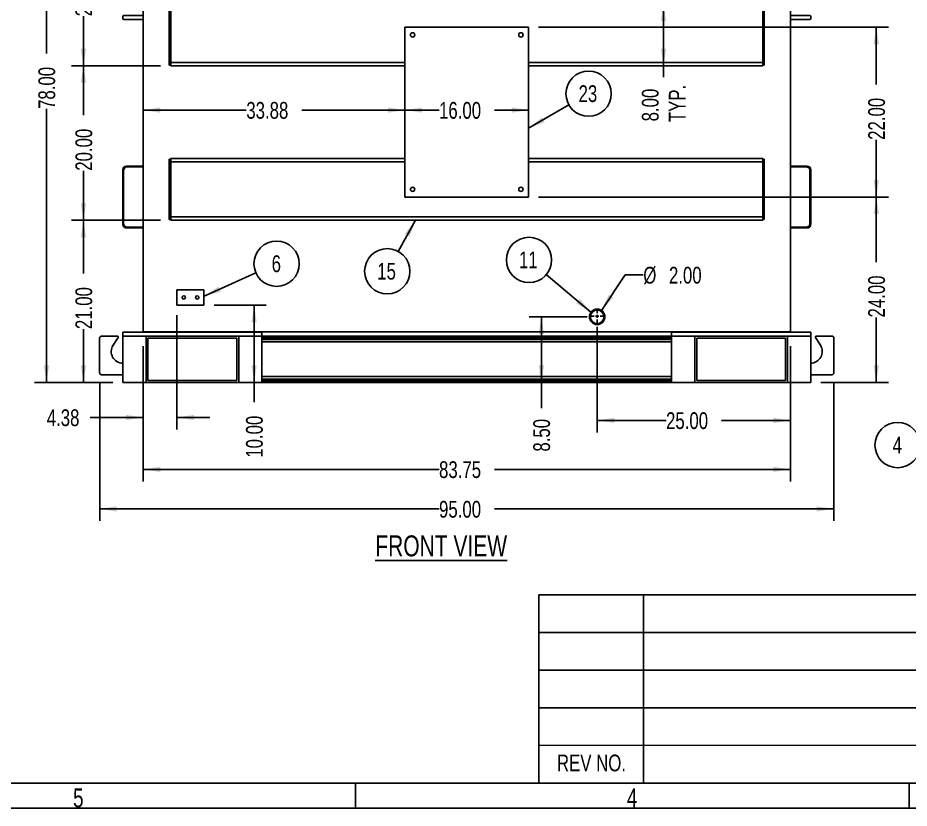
# Model space of a CAD drawing. Header units: inches. Extents: x 0 to 430, y 0 to 304.
# Drawn here: x 99.6 to 215, y 0 to 102.3 of the extents above; entities that cross this region are included whole.
import ezdxf

# ---------------------------------------------------------------- set-up
doc = ezdxf.new("R2010")
doc.units = ezdxf.units.IN
doc.header["$LTSCALE"] = 26
doc.header["$MEASUREMENT"] = 0
doc.linetypes.add('CENTERX2', pattern=[0.8, 0.5, -0.1, 0.1, -0.1])
doc.linetypes.add('HIDDEN', pattern=[0.075, 0.05, -0.025])
doc.layers.add('FORMAT', color=7, linetype='Continuous')
doc.styles.add('SLDTEXTSTYLE0', font='TXT', dxfattribs={"width": 0.75})
doc.dimstyles.new('SLDDIMSTYLE0', dxfattribs={"dimtxt": 2.208984, "dimasz": 2.208984, "dimexe": 0, "dimexo": 0.0625, "dimgap": 0.552246, "dimtad": 0, "dimrnd": 1e-09, "dimzin": 12, "dimdsep": 46, "dimtxsty": 'SLDTEXTSTYLE0', "dimsah": 1, "dimcen": 0.09, "dimadec": 0, "dimazin": 3, "dimtfac": 1, "dimtmove": 0, "dimatfit": 0, "dimfxl": 0, "dimfrac": 2, "dimtolj": 1, "dimtzin": 12, "dimarcsym": 0})
doc.dimstyles.new('SLDDIMSTYLE1', dxfattribs={"dimtxt": 2.208984, "dimasz": 2.208984, "dimexe": 0, "dimexo": 0.0625, "dimgap": 0.552246, "dimtad": 0, "dimrnd": 1e-09, "dimzin": 12, "dimdsep": 46, "dimtxsty": 'SLDTEXTSTYLE0', "dimsah": 1, "dimcen": 0.09, "dimadec": 0, "dimazin": 3, "dimtfac": 1, "dimtofl": 0, "dimtmove": 0, "dimatfit": 3, "dimfxl": 0, "dimfrac": 2, "dimtolj": 1, "dimtzin": 12, "dimarcsym": 0})
doc.dimstyles.new('SLDDIMSTYLE2', dxfattribs={"dimtxt": 2.208984, "dimasz": 2.208984, "dimexe": 0, "dimexo": 0.0625, "dimgap": 0.552246, "dimtad": 0, "dimtih": 1, "dimtoh": 1, "dimrnd": 1e-09, "dimzin": 4, "dimdsep": 46, "dimtxsty": 'SLDTEXTSTYLE0', "dimsah": 1, "dimcen": 0, "dimadec": 0, "dimazin": 1, "dimtfac": 1, "dimtofl": 0, "dimtmove": 0, "dimatfit": 3, "dimfxl": 0, "dimfrac": 2, "dimtolj": 1, "dimtzin": 12, "dimarcsym": 0})
doc.dimstyles.new('SLDDIMSTYLE3', dxfattribs={"dimtxt": 2.208984, "dimasz": 2.208984, "dimexe": 0, "dimexo": 0.0625, "dimgap": 0.552246, "dimtad": 0, "dimrnd": 1e-09, "dimzin": 4, "dimdsep": 46, "dimtxsty": 'SLDTEXTSTYLE0', "dimsah": 1, "dimcen": 0.09, "dimadec": 0, "dimazin": 1, "dimtfac": 1, "dimtofl": 0, "dimtmove": 0, "dimatfit": 3, "dimfxl": 0, "dimfrac": 2, "dimtolj": 1, "dimtzin": 12, "dimarcsym": 0})
doc.dimstyles.new('SLDDIMSTYLE5', dxfattribs={"dimtxt": 0.18, "dimasz": 2.208984, "dimexe": 0, "dimexo": 0.0625, "dimgap": 0, "dimtad": 0, "dimtih": 1, "dimtoh": 1, "dimdec": 0, "dimrnd": 1e-09, "dimzin": 0, "dimdsep": 46, "dimtxsty": 'Standard', "dimsah": 1, "dimcen": 0.09, "dimadec": 0, "dimazin": 0, "dimtfac": 2.208984, "dimtdec": 0, "dimtofl": 0, "dimtmove": 0, "dimatfit": 3, "dimfxl": 0, "dimfrac": 2, "dimtolj": 1, "dimtzin": 0, "dimarcsym": 0})

# ---------------------------------------------------------------- blocks, each defined once
blk = doc.blocks.new('Drawing View39')
at = {"color": 7, "linetype": 'Continuous', "lineweight": 25}
for p, q in [((0, 0), (0, -1.37)), ((0, 0), (0.62, 0)), ((0.62, -1.37), (0.62, 0)), ((6.69, 0.94), (0.94, 0.94)), ((0.94, 0.94), (0.94, 0.31)), ((0.94, 0.31), (6.69, 0.31)), ((6.69, 0.94), (6.69, 0.31)), ((7, 0), (7, -1.37)), ((7.62, 0), (7, 0)), ((7.62, -1.37), (7.62, 0)), ((-3.69, -2.19), (-7.69, -2.19)), ((-7.69, -2.19), (-7.69, -2.5)), ((-4.19, -1.37), (-4.19, -1.69)), ((11.81, -1.37), (-4.19, -1.37)), ((11.81, -1.69), (-4.19, -1.69)), ((-4.19, -1.69), (-4.19, -2.19)), ((11.81, -1.69), (-4.19, -1.69)), ((-2.69, -1.81), (-3.69, -1.81)), ((-3.69, -1.81), (-3.69, -2.19)), ((-2.69, -2.19), (-3.69, -2.19)), ((-3.69, -2.19), (-3.69, -8.44)), ((-2.69, -1.81), (-2.69, -2.19)), ((-2.69, -2.19), (-2.69, -8.44)), ((72.31, -2.19), (-2.69, -2.19)), ((11.81, -1.69), (11.81, -1.37)), ((11.81, -1.69), (11.81, -2.19)), ((57.81, -1.37), (73.81, -1.37)), ((57.81, -1.69), (57.81, -1.37)), ((57.81, -1.69), (73.81, -1.69)), ((57.81, -1.69), (57.81, -2.19)), ((73.81, -1.69), (57.81, -1.69)), ((73.31, -1.81), (72.31, -1.81)), ((72.31, -1.81), (72.31, -2.19)), ((73.31, -2.19), (72.31, -2.19)), ((72.31, -2.19), (72.31, -8.44)), ((73.31, -1.81), (73.31, -2.19)), ((73.31, -2.19), (73.31, -8.44)), ((77.31, -2.19), (73.31, -2.19)), ((73.81, -1.37), (73.81, -1.69)), ((73.81, -1.69), (73.81, -2.19)), ((77.31, -2.19), (77.31, -2.5)), ((-8.38, -2.81), (-8.38, -2.5)), ((-8.38, -2.5), (-7.06, -2.5)), ((-8.38, -2.81), (-7.06, -2.81)), ((-7.06, -2.81), (-7.06, -2.5)), ((-7.06, -2.5), (-3.69, -2.5)), ((-7.06, -2.5), (-7.06, -2.81)), ((-7.06, -2.81), (-3.69, -2.81)), ((-7.06, -2.81), (-7.06, -3.06)), ((-7.06, -3.06), (-7.06, -92.94)), ((-7.06, -3.06), (-3.69, -3.06)), ((-2.69, -2.5), (72.31, -2.5)), ((-2.69, -2.81), (72.31, -2.81)), ((-2.69, -3.06), (72.31, -3.06)), ((73.31, -2.5), (76.69, -2.5)), ((73.31, -2.81), (76.69, -2.81)), ((73.31, -3.06), (76.69, -3.06)), ((76.69, -2.81), (76.69, -2.5)), ((76.69, -2.5), (78, -2.5)), ((76.69, -2.5), (76.69, -2.81)), ((76.69, -2.81), (78, -2.81)), ((76.69, -3.06), (76.69, -2.81)), ((76.69, -92.94), (76.69, -3.06)), ((78, -2.81), (78, -2.5)), ((19.04, -5.5), (18.84, -5.5)), ((44.19, -5.5), (43.19, -5.5)), ((43.2, -5.38), (44.17, -5.38)), ((52.79, -5.5), (52.59, -5.5)), ((-3.69, -8.44), (-2.69, -8.44)), ((-3.69, -8.81), (-3.69, -8.44)), ((-2.69, -8.81), (-3.69, -8.81)), ((-3.69, -8.81), (-3.69, -10.57)), ((-2.69, -8.44), (-2.69, -8.81)), ((-2.69, -8.81), (-2.69, -10.57)), ((72.31, -8.44), (73.31, -8.44)), ((72.31, -8.81), (72.31, -8.44)), ((73.31, -8.81), (72.31, -8.81)), ((72.31, -8.81), (72.31, -10.57)), ((73.31, -8.44), (73.31, -8.81)), ((73.31, -8.81), (73.31, -10.57)), ((-9.69, -17.06), (-9.69, -9.94)), ((-9.57, -9.94), (-9.69, -9.94)), ((-9.59, -10.09), (-9.59, -16.91)), ((-9.25, -9.5), (-7.06, -9.5)), ((-9.25, -9.62), (-9.25, -9.5)), ((-7.06, -9.59), (-9.09, -9.59)), ((-2.69, -10.57), (-3.69, -10.57)), ((-3.69, -10.57), (-3.69, -10.81)), ((-2.69, -10.81), (-3.69, -10.81)), ((-2.69, -10.57), (-2.69, -10.81)), ((73.31, -10.57), (72.31, -10.57)), ((72.31, -10.57), (72.31, -10.81)), ((73.31, -10.81), (72.31, -10.81)), ((73.31, -10.57), (73.31, -10.81)), ((76.69, -12.5), (78.87, -12.5)), ((76.69, -12.59), (78.72, -12.59)), ((78.87, -12.62), (78.87, -12.5)), ((79.19, -12.94), (79.31, -12.94)), ((79.22, -13.09), (79.22, -19.91)), ((79.31, -12.94), (79.31, -20.06)), ((-9.57, -17.06), (-9.69, -17.06)), ((-9.25, -17.38), (-9.25, -17.5)), ((-7.06, -17.5), (-9.25, -17.5)), ((-9.09, -17.41), (-7.06, -17.41)), ((78.72, -20.41), (76.69, -20.41)), ((78.87, -20.5), (76.69, -20.5)), ((78.87, -20.38), (78.87, -20.5)), ((79.19, -20.06), (79.31, -20.06)), ((34.62, -22.25), (34.62, -22.5)), ((34.81, -22.25), (34.62, -22.25)), ((34.81, -22.5), (34.62, -22.5)), ((35, -22.25), (34.81, -22.25)), ((35, -22.5), (34.81, -22.5)), ((35, -22.5), (35, -22.25)), ((-3.5, -30.59), (-3.69, -30.59)), ((-3.69, -30.59), (-3.69, -31.09)), ((-3.5, -31.09), (-3.69, -31.09)), ((-3.69, -31.09), (-3.69, -37.91)), ((-3.5, -30.94), (-3.5, -30.5)), ((73.12, -30.5), (-3.5, -30.5)), ((73.12, -30.94), (-3.5, -30.94)), ((-3.5, -30.94), (-3.5, -38.06)), ((73.12, -30.5), (73.12, -30.94)), ((73.31, -30.59), (73.12, -30.59)), ((73.12, -38.06), (73.12, -30.94)), ((73.31, -31.09), (73.12, -31.09)), ((73.31, -30.59), (73.31, -31.09)), ((73.31, -31.09), (73.31, -37.91)), ((76.81, -34.5), (76.69, -34.5)), ((76.81, -34.5), (76.81, -36.5)), ((76.81, -36.5), (76.69, -36.5)), ((-3.5, -37.91), (-3.69, -37.91)), ((-3.69, -37.91), (-3.69, -38.41)), ((73.31, -37.91), (73.12, -37.91)), ((73.31, -37.91), (73.31, -38.41)), ((-3.5, -38.41), (-3.69, -38.41)), ((-3.5, -38.5), (-3.5, -38.06)), ((-3.5, -38.06), (73.12, -38.06)), ((-3.5, -38.5), (73.12, -38.5)), ((73.12, -38.06), (73.12, -38.5)), ((73.31, -38.41), (73.12, -38.41)), ((-3.5, -50.59), (-3.69, -50.59)), ((-3.69, -50.59), (-3.69, -51.09)), ((-3.5, -50.94), (-3.5, -50.5)), ((73.12, -50.5), (-3.5, -50.5)), ((73.12, -50.5), (73.12, -50.94)), ((73.31, -50.59), (73.12, -50.59)), ((73.31, -50.59), (73.31, -51.09)), ((-3.5, -51.09), (-3.69, -51.09)), ((-3.69, -51.09), (-3.69, -57.91)), ((73.12, -50.94), (-3.5, -50.94)), ((-3.5, -50.94), (-3.5, -58.06)), ((73.12, -58.06), (73.12, -50.94)), ((73.31, -51.09), (73.12, -51.09)), ((73.31, -51.09), (73.31, -57.91)), ((-9.69, -52.13), (-9.69, -52.38)), ((-7.06, -52), (-9.56, -52)), ((-9.56, -52.5), (-7.06, -52.5)), ((79.19, -52), (76.69, -52)), ((76.69, -52.5), (79.19, -52.5)), ((79.31, -52.38), (79.31, -52.13)), ((26.81, -53.5), (42.81, -53.5)), ((26.81, -53.5), (26.81, -75.5)), ((42.81, -53.5), (42.81, -75.5)), ((-3.69, -57.91), (-3.69, -58.41)), ((-3.5, -57.91), (-3.69, -57.91)), ((-3.5, -58.41), (-3.69, -58.41)), ((-3.5, -58.5), (-3.5, -58.06)), ((-3.5, -58.06), (26.81, -58.06)), ((-3.5, -58.5), (26.81, -58.5)), ((42.81, -58.06), (73.12, -58.06)), ((42.81, -58.5), (73.12, -58.5)), ((73.31, -57.91), (73.12, -57.91)), ((73.12, -58.06), (73.12, -58.5)), ((73.31, -58.41), (73.12, -58.41)), ((73.31, -57.91), (73.31, -58.41)), ((-9.25, -71.5), (-7.06, -71.5)), ((-9.25, -71.62), (-9.25, -71.5)), ((-3.5, -70.59), (-3.69, -70.59)), ((-3.69, -70.59), (-3.69, -71.09)), ((-3.5, -71.09), (-3.69, -71.09)), ((-3.69, -71.09), (-3.69, -77.91)), ((-3.5, -70.94), (-3.5, -70.5)), ((26.81, -70.5), (-3.5, -70.5)), ((-3.5, -70.94), (-3.5, -78.06)), ((26.81, -70.94), (-3.5, -70.94)), ((73.12, -70.5), (42.81, -70.5)), ((73.12, -70.94), (42.81, -70.94)), ((73.31, -70.59), (73.12, -70.59)), ((73.31, -71.09), (73.12, -71.09)), ((73.12, -70.5), (73.12, -70.94)), ((73.12, -78.06), (73.12, -70.94)), ((73.31, -70.59), (73.31, -71.09)), ((73.31, -71.09), (73.31, -77.91)), ((76.69, -71.5), (78.87, -71.5)), ((78.87, -71.62), (78.87, -71.5)), ((-9.69, -79.06), (-9.69, -71.94)), ((-9.57, -71.94), (-9.69, -71.94)), ((-9.59, -72.09), (-9.59, -78.91)), ((-7.06, -71.59), (-9.09, -71.59)), ((76.69, -71.59), (78.72, -71.59)), ((79.19, -71.94), (79.31, -71.94)), ((79.22, -72.09), (79.22, -78.91)), ((79.31, -71.94), (79.31, -79.06)), ((26.81, -75.5), (42.81, -75.5)), ((-3.69, -77.91), (-3.69, -78.41)), ((-3.5, -77.91), (-3.69, -77.91)), ((-3.5, -78.41), (-3.69, -78.41)), ((-3.5, -78.5), (-3.5, -78.06)), ((-3.5, -78.06), (73.12, -78.06)), ((73.31, -77.91), (73.12, -77.91)), ((73.31, -78.41), (73.12, -78.41)), ((73.12, -78.06), (73.12, -78.5)), ((73.31, -77.91), (73.31, -78.41)), ((-9.57, -79.06), (-9.69, -79.06)), ((-9.25, -79.38), (-9.25, -79.5)), ((-7.06, -79.5), (-9.25, -79.5)), ((-9.09, -79.41), (-7.06, -79.41)), ((-3.5, -78.5), (73.12, -78.5)), ((78.72, -79.41), (76.69, -79.41)), ((78.87, -79.5), (76.69, -79.5)), ((78.87, -79.38), (78.87, -79.5)), ((79.19, -79.06), (79.31, -79.06)), ((-2.69, -87.5), (0.81, -87.5)), ((-2.69, -89.5), (-2.69, -87.5)), ((0.81, -87.5), (0.81, -89.5)), ((0.81, -89.5), (-2.69, -89.5)), ((-9.69, -93), (8.31, -93)), ((-9.69, -93.5), (-9.69, -93)), ((76.69, -92.94), (-7.06, -92.94)), ((-7.06, -93), (-7.06, -92.94)), ((8.31, -93.5), (8.31, -93)), ((61.31, -93), (61.31, -93.5)), ((79.31, -93), (61.31, -93)), ((76.69, -92.94), (76.69, -93)), ((79.31, -93), (79.31, -93.5)), ((-12.69, -93.75), (-12.69, -98.25)), ((-12.44, -93.5), (-10.42, -93.5)), ((-10.95, -94.69), (-10.31, -93.69)), ((-9.69, -93.5), (8.31, -93.5)), ((-9.69, -99.5), (-9.69, -93.5)), ((-9.69, -93.5), (-6.69, -93.5)), ((-6.69, -93.5), (5.31, -93.5)), ((-6.69, -99.5), (-6.69, -93.5)), ((-6.69, -99.5), (-6.69, -93.5)), ((-6.44, -99.25), (-6.44, -93.75)), ((-6.44, -93.75), (5.06, -93.75)), ((5.06, -93.75), (5.06, -99.25)), ((5.31, -93.5), (5.31, -99.5)), ((5.31, -99.5), (5.31, -93.5)), ((5.31, -93.5), (8.31, -93.5)), ((61.31, -93.5), (8.31, -93.5)), ((8.31, -99.5), (8.31, -93.5)), ((61.31, -93.59), (8.31, -93.59)), ((61.31, -93.73), (8.31, -93.73)), ((61.31, -93.92), (8.31, -93.92)), ((61.31, -94.25), (8.31, -94.25)), ((79.31, -93.5), (61.31, -93.5)), ((61.31, -99.5), (61.31, -93.5)), ((61.31, -93.5), (64.31, -93.5)), ((64.31, -93.5), (76.31, -93.5)), ((64.31, -99.5), (64.31, -93.5)), ((64.31, -99.5), (64.31, -93.5)), ((64.56, -99.25), (64.56, -93.75)), ((64.56, -93.75), (76.06, -93.75)), ((76.06, -93.75), (76.06, -99.25)), ((76.31, -93.5), (76.31, -99.5)), ((76.31, -93.5), (79.31, -93.5)), ((76.31, -99.5), (76.31, -93.5)), ((79.31, -99.5), (79.31, -93.5)), ((80.58, -94.69), (79.94, -93.69)), ((82.06, -93.5), (80.04, -93.5)), ((82.31, -93.75), (82.31, -98.25)), ((-12.44, -98.5), (-9.69, -98.5)), ((61.31, -98.75), (8.31, -98.75)), ((61.31, -99.08), (8.31, -99.08)), ((82.06, -98.5), (79.31, -98.5)), ((-9.69, -99.5), (-6.69, -99.5)), ((5.31, -99.5), (-6.69, -99.5)), ((5.06, -99.25), (-6.44, -99.25)), ((5.31, -99.5), (8.31, -99.5)), ((61.31, -99.27), (8.31, -99.27)), ((61.31, -99.41), (8.31, -99.41)), ((61.31, -99.5), (8.31, -99.5)), ((61.31, -99.5), (64.31, -99.5)), ((76.31, -99.5), (64.31, -99.5)), ((76.06, -99.25), (64.56, -99.25)), ((76.31, -99.5), (79.31, -99.5))]:
    blk.add_line(p, q, dxfattribs=at)
at = {"color": 7, "linetype": 'HIDDEN', "lineweight": 18}
for p, q in [((57.81, -1.69), (73.81, -1.69)), ((57.81, -1.69), (57.81, -2.19)), ((73.81, -2.19), (57.81, -2.19)), ((57.81, -2.19), (73.81, -2.19)), ((72.31, -1.69), (59.31, -1.69)), ((59.31, -1.69), (59.31, -2.19)), ((59.31, -1.69), (59.31, -2.19)), ((59.31, -1.69), (72.31, -1.69)), ((72.31, -2.19), (59.31, -2.19)), ((59.31, -2.19), (72.31, -2.19)), ((72.31, -1.69), (72.31, -2.19)), ((72.31, -1.69), (72.31, -2.19)), ((73.81, -1.69), (73.81, -2.19)), ((33.06, -23.38), (36.56, -23.38)), ((33.06, -25.38), (33.06, -23.38)), ((33.06, -23.38), (36.56, -23.38)), ((33.06, -25.38), (33.06, -23.38)), ((36.56, -23.38), (36.56, -25.38)), ((36.56, -23.38), (36.56, -25.38)), ((36.56, -25.38), (33.06, -25.38)), ((36.56, -25.38), (33.06, -25.38))]:
    blk.add_line(p, q, dxfattribs=at)
at = {"color": 7, "linetype": 'Continuous', "lineweight": 25}
for centre, radius in [((43.69, -5.5), 1.19), ((43.69, -5.5), 1), ((18.94, -5.5), 0.75), ((18.94, -5.5), 0.5), ((18.94, -5.5), 0.101), ((43.69, -5.5), 0.875), ((43.69, -5.5), 0.625), ((43.69, -5.5), 0.5), ((52.69, -5.5), 0.75), ((52.69, -5.5), 0.5), ((52.69, -5.5), 0.101), ((61.69, -9.5), 2), ((61.69, -7.94), 0.1), ((60.58, -8.4), 0.1), ((61.69, -9.5), 1), ((62.79, -8.4), 0.1), ((60.13, -9.5), 0.101), ((63.25, -9.5), 0.101), ((8.94, -11.5), 0.91), ((8.94, -11.5), 0.901), ((8.94, -11.5), 0.605), ((8.94, -11.5), 0.587), ((8.94, -11.5), 0.35), ((60.58, -10.6), 0.1), ((61.69, -11.06), 0.1), ((62.79, -10.6), 0.101), ((54.06, -18.75), 0.156), ((54.06, -18.75), 0.0938), ((58.56, -18.75), 0.156), ((58.56, -18.75), 0.0938), ((34.81, -21.5), 0.75), ((34.81, -21.5), 0.5), ((34.81, -21.5), 0.375), ((54.06, -27.25), 0.156), ((54.06, -27.25), 0.0938), ((58.56, -27.25), 0.156), ((58.56, -27.25), 0.0938), ((27.81, -54.5), 0.28), ((41.81, -54.5), 0.28), ((27.81, -74.5), 0.28), ((41.81, -74.5), 0.28), ((-1.81, -88.5), 0.211), ((-0.06, -88.5), 0.211), ((51.69, -91), 1), ((51.69, -91), 0.875)]:
    blk.add_circle(centre, radius, dxfattribs=at)
at = {"color": 7, "linetype": 'HIDDEN', "lineweight": 18}
for centre in [(33.94, -24.38), (33.94, -24.38), (35.69, -24.38), (35.69, -24.38)]:
    blk.add_circle(centre, 0.211, dxfattribs=at)
at = {"color": 7, "linetype": 'Continuous', "lineweight": 25}
for centre, radius, start, end in [((0.94, 0), 0.937, 90, 180), ((0.94, 0), 0.313, 90, 180), ((6.69, 0), 0.938, 0, 90), ((6.69, 0), 0.313, 0, 90), ((-9.25, -9.94), 0.438, 90, 180), ((-9.09, -10.09), 0.5, 90, 180), ((78.72, -13.09), 0.5, 0, 90), ((78.87, -12.94), 0.438, 0, 90), ((-9.25, -17.06), 0.438, 180, 270), ((-9.09, -16.91), 0.5, 180, 270), ((34.81, -21.5), 0.812, 0, 256.6576), ((78.72, -19.91), 0.5, 270, 0), ((78.87, -20.06), 0.437, 270, 0), ((34.81, -21.5), 0.812, 283.3424, 0), ((-9.56, -52.13), 0.125, 90, 180), ((-9.56, -52.38), 0.125, 180, 270), ((79.19, -52.13), 0.125, 0, 90), ((79.19, -52.38), 0.125, 270, 0), ((-9.25, -71.94), 0.437, 90, 180), ((78.87, -71.94), 0.438, 0, 90), ((-9.09, -72.09), 0.5, 90, 180), ((78.72, -72.09), 0.5, 0, 90), ((-9.25, -79.06), 0.438, 180, 270), ((-9.09, -78.91), 0.5, 180, 270), ((78.72, -78.91), 0.5, 270, 0), ((78.87, -79.06), 0.438, 270, 0), ((-12.44, -93.75), 0.25, 90, 180), ((-10.42, -93.63), 0.125, 327.3501, 90), ((80.04, -93.63), 0.125, 90, 212.6499), ((82.06, -93.75), 0.25, 0, 90), ((-9.69, -95.5), 1.5, 147.3501, 270), ((79.31, -95.5), 1.5, 270, 32.6499), ((-12.44, -98.25), 0.25, 180, 270), ((82.06, -98.25), 0.25, 270, 0)]:
    blk.add_arc(centre, radius, start, end, dxfattribs=at)
blk = doc.blocks.new('_D')
at = {"layer": 'FORMAT'}
for p, q in [((120.22, 63.81), (120.22, 49.02)), ((115.84, 59.81), (115.84, 49.02)), ((115.84, 50.58), (108.98, 50.58)), ((120.22, 50.58), (124.47, 50.58))]:
    blk.add_line(p, q, dxfattribs=at)
for points in [[(115.84, 50.58), (113.63, 50.92), (113.63, 50.24)], [(120.22, 50.58), (122.43, 50.24), (122.43, 50.92)]]:
    blk.add_solid(points, dxfattribs=at)
at = {"layer": 'FORMAT', "insert": (103.37, 51.63), "char_height": 2.167, "attachment_point": 1, "style": 'SLDTEXTSTYLE0'}
blk.add_mtext('4.38', dxfattribs=at)
blk = doc.blocks.new('_D_1')
at = {"layer": 'FORMAT'}
for p, q in [((115.84, 59.81), (115.84, 42.3)), ((199.59, 59.81), (199.59, 42.3)), ((115.84, 43.86), (154.13, 43.86)), ((199.59, 43.86), (161.31, 43.86))]:
    blk.add_line(p, q, dxfattribs=at)
for points in [[(115.84, 43.86), (118.05, 43.52), (118.05, 44.2)], [(199.59, 43.86), (197.38, 44.2), (197.38, 43.52)]]:
    blk.add_solid(points, dxfattribs=at)
at = {"layer": 'FORMAT', "insert": (154.13, 44.91), "char_height": 2.167, "attachment_point": 1, "style": 'SLDTEXTSTYLE0'}
blk.add_mtext('83.75', dxfattribs=at)
blk = doc.blocks.new('_D_5')
at = {"layer": 'FORMAT'}
for p, q in [((175.15, 64.44), (178.22, 69.03)), ((178.22, 69.03), (180.56, 69.03))]:
    blk.add_line(p, q, dxfattribs=at)
blk.add_solid([(175.15, 64.44), (176.66, 66.09), (176.1, 66.47)], dxfattribs=at)
at = {"layer": 'FORMAT', "char_height": 2.167, "attachment_point": 1, "style": 'SLDTEXTSTYLE0'}
for s, insert in [('%%c', (180.56, 70.08)), ('2.00', (183.88, 70.08))]:
    blk.add_mtext(s, dxfattribs=dict(at, insert=insert))
blk = doc.blocks.new('_D_6')
at = {"layer": 'FORMAT'}
for p, q in [((125.02, 65.11), (131.76, 65.11)), ((130.2, 65.11), (130.2, 55.11)), ((130.2, 55.11), (130.2, 52.55))]:
    blk.add_line(p, q, dxfattribs=at)
for points in [[(130.2, 65.11), (129.86, 62.9), (130.54, 62.9)], [(130.2, 55.11), (130.54, 57.32), (129.86, 57.32)]]:
    blk.add_solid(points, dxfattribs=at)
at = {"layer": 'FORMAT', "insert": (129.15, 45.37), "char_height": 2.167, "attachment_point": 1, "rotation": 90, "style": 'SLDTEXTSTYLE0'}
blk.add_mtext('10.00', dxfattribs=at)
blk = doc.blocks.new('_D_7')
at = {"layer": 'FORMAT'}
for p, q in [((167.02, 79.11), (212.27, 79.11)), ((210.71, 79.11), (210.71, 70.7)), ((210.71, 55.11), (210.71, 63.52)), ((203.52, 55.11), (212.27, 55.11))]:
    blk.add_line(p, q, dxfattribs=at)
for points in [[(210.71, 79.11), (210.37, 76.9), (211.05, 76.9)], [(210.71, 55.11), (211.05, 57.32), (210.37, 57.32)]]:
    blk.add_solid(points, dxfattribs=at)
at = {"layer": 'FORMAT', "insert": (209.66, 63.52), "char_height": 2.167, "attachment_point": 1, "rotation": 90, "style": 'SLDTEXTSTYLE0'}
blk.add_mtext('24.00', dxfattribs=at)
blk = doc.blocks.new('_D_8')
at = {"layer": 'FORMAT'}
for p, q in [((118.11, 76.11), (106.56, 76.11)), ((108.12, 76.11), (108.12, 69.2)), ((108.12, 55.11), (108.12, 62.02)), ((111.92, 55.11), (106.56, 55.11))]:
    blk.add_line(p, q, dxfattribs=at)
for points in [[(108.12, 76.11), (107.78, 73.9), (108.46, 73.9)], [(108.12, 55.11), (108.46, 57.32), (107.78, 57.32)]]:
    blk.add_solid(points, dxfattribs=at)
at = {"layer": 'FORMAT', "insert": (107.08, 62.02), "char_height": 2.167, "attachment_point": 1, "rotation": 90, "style": 'SLDTEXTSTYLE0'}
blk.add_mtext('21.00', dxfattribs=at)
blk = doc.blocks.new('_D_9')
at = {"layer": 'FORMAT'}
for p, q in [((118.11, 96.11), (106.56, 96.11)), ((108.12, 96.11), (108.12, 89.7)), ((108.12, 76.11), (108.12, 82.52)), ((118.11, 76.11), (106.56, 76.11))]:
    blk.add_line(p, q, dxfattribs=at)
for points in [[(108.12, 96.11), (107.78, 93.9), (108.46, 93.9)], [(108.12, 76.11), (108.46, 78.32), (107.78, 78.32)]]:
    blk.add_solid(points, dxfattribs=at)
at = {"layer": 'FORMAT', "insert": (107.08, 82.52), "char_height": 2.167, "attachment_point": 1, "rotation": 90, "style": 'SLDTEXTSTYLE0'}
blk.add_mtext('20.00', dxfattribs=at)
blk = doc.blocks.new('_D_10')
at = {"layer": 'FORMAT'}
for p, q in [((118.11, 116.11), (106.56, 116.11)), ((108.12, 116.11), (108.12, 109.7)), ((108.12, 96.11), (108.12, 102.52)), ((118.11, 96.11), (106.56, 96.11))]:
    blk.add_line(p, q, dxfattribs=at)
for points in [[(108.12, 116.11), (107.78, 113.9), (108.46, 113.9)], [(108.12, 96.11), (108.46, 98.32), (107.78, 98.32)]]:
    blk.add_solid(points, dxfattribs=at)
at = {"layer": 'FORMAT', "insert": (107.08, 102.52), "char_height": 2.167, "attachment_point": 1, "rotation": 90, "style": 'SLDTEXTSTYLE0'}
blk.add_mtext('20.00', dxfattribs=at)
blk = doc.blocks.new('_D_11')
at = {"layer": 'FORMAT'}
for p, q in [((110.22, 55.06), (110.22, 37.18)), ((205.22, 55.06), (205.22, 37.18)), ((110.22, 38.74), (154.13, 38.74)), ((205.22, 38.74), (161.31, 38.74))]:
    blk.add_line(p, q, dxfattribs=at)
for points in [[(110.22, 38.74), (112.43, 38.4), (112.43, 39.08)], [(205.22, 38.74), (203.01, 39.08), (203.01, 38.4)]]:
    blk.add_solid(points, dxfattribs=at)
at = {"layer": 'FORMAT', "insert": (154.13, 39.78), "char_height": 2.167, "attachment_point": 1, "style": 'SLDTEXTSTYLE0'}
blk.add_mtext('95.00', dxfattribs=at)
blk = doc.blocks.new('_D_12')
at = {"layer": 'FORMAT'}
for p, q in [((174.59, 62.31), (174.59, 48.64)), ((199.59, 59.81), (199.59, 48.64)), ((174.59, 50.2), (183.5, 50.2)), ((199.59, 50.2), (190.68, 50.2))]:
    blk.add_line(p, q, dxfattribs=at)
for points in [[(174.59, 50.2), (176.8, 49.86), (176.8, 50.54)], [(199.59, 50.2), (197.38, 50.54), (197.38, 49.86)]]:
    blk.add_solid(points, dxfattribs=at)
at = {"layer": 'FORMAT', "insert": (183.5, 51.25), "char_height": 2.167, "attachment_point": 1, "style": 'SLDTEXTSTYLE0'}
blk.add_mtext('25.00', dxfattribs=at)
blk = doc.blocks.new('_D_13')
at = {"layer": 'FORMAT'}
for p, q in [((173.29, 63.61), (165.81, 63.61)), ((167.37, 63.61), (167.37, 55.11)), ((167.37, 55.11), (167.37, 51.77))]:
    blk.add_line(p, q, dxfattribs=at)
for points in [[(167.37, 63.61), (167.03, 61.4), (167.71, 61.4)], [(167.37, 55.11), (167.71, 57.32), (167.03, 57.32)]]:
    blk.add_solid(points, dxfattribs=at)
at = {"layer": 'FORMAT', "insert": (166.32, 46.16), "char_height": 2.167, "attachment_point": 1, "rotation": 90, "style": 'SLDTEXTSTYLE0'}
blk.add_mtext('8.50', dxfattribs=at)
blk = doc.blocks.new('_D_14')
at = {"layer": 'FORMAT'}
for p, q in [((115.84, 90.37), (129.19, 90.37)), ((149.72, 90.37), (136.37, 90.37))]:
    blk.add_line(p, q, dxfattribs=at)
for points in [[(115.84, 90.37), (118.05, 90.03), (118.05, 90.71)], [(149.72, 90.37), (147.51, 90.71), (147.51, 90.03)]]:
    blk.add_solid(points, dxfattribs=at)
at = {"layer": 'FORMAT', "insert": (129.19, 91.42), "char_height": 2.167, "attachment_point": 1, "style": 'SLDTEXTSTYLE0'}
blk.add_mtext('33.88', dxfattribs=at)
blk = doc.blocks.new('_D_23')
at = {"layer": 'FORMAT'}
for p, q in [((155.41, 133.11), (101.78, 133.11)), ((103.34, 133.11), (103.34, 97.7)), ((103.34, 55.11), (103.34, 90.52)), ((111.92, 55.11), (101.78, 55.11))]:
    blk.add_line(p, q, dxfattribs=at)
for points in [[(103.34, 133.11), (103, 130.9), (103.68, 130.9)], [(103.34, 55.11), (103.68, 57.32), (103, 57.32)]]:
    blk.add_solid(points, dxfattribs=at)
at = {"layer": 'FORMAT', "insert": (102.29, 90.52), "char_height": 2.167, "attachment_point": 1, "rotation": 90, "style": 'SLDTEXTSTYLE0'}
blk.add_mtext('78.00', dxfattribs=at)
blk = doc.blocks.new('_D_31')
at = {"layer": 'FORMAT'}
for p, q in [((183.17, 104.11), (183.17, 96.11)), ((183.17, 96.11), (183.17, 94.62))]:
    blk.add_line(p, q, dxfattribs=at)
for points in [[(183.17, 104.11), (182.83, 101.9), (183.51, 101.9)], [(183.17, 96.11), (183.51, 98.32), (182.83, 98.32)]]:
    blk.add_solid(points, dxfattribs=at)
at = {"layer": 'FORMAT', "char_height": 2.167, "attachment_point": 1, "rotation": 90, "style": 'SLDTEXTSTYLE0'}
for s, insert in [('TYP.', (183.86, 88.81)), ('8.00', (180.37, 88.91))]:
    blk.add_mtext(s, dxfattribs=dict(at, insert=insert))
blk = doc.blocks.new('_D_32')
at = {"layer": 'FORMAT'}
for p, q in [((149.72, 90.37), (154.13, 90.37)), ((165.72, 90.37), (161.31, 90.37))]:
    blk.add_line(p, q, dxfattribs=at)
for points in [[(149.72, 90.37), (151.93, 90.03), (151.93, 90.71)], [(165.72, 90.37), (163.51, 90.71), (163.51, 90.03)]]:
    blk.add_solid(points, dxfattribs=at)
at = {"layer": 'FORMAT', "insert": (154.13, 91.42), "char_height": 2.167, "attachment_point": 1, "style": 'SLDTEXTSTYLE0'}
blk.add_mtext('16.00', dxfattribs=at)
blk = doc.blocks.new('_D_33')
at = {"layer": 'FORMAT'}
for p, q in [((167.02, 101.11), (212.27, 101.11)), ((210.71, 101.11), (210.71, 93.7)), ((210.71, 79.11), (210.71, 86.52)), ((167.02, 79.11), (212.27, 79.11))]:
    blk.add_line(p, q, dxfattribs=at)
for points in [[(210.71, 101.11), (210.37, 98.9), (211.05, 98.9)], [(210.71, 79.11), (211.05, 81.32), (210.37, 81.32)]]:
    blk.add_solid(points, dxfattribs=at)
at = {"layer": 'FORMAT', "insert": (209.66, 86.52), "char_height": 2.167, "attachment_point": 1, "rotation": 90, "style": 'SLDTEXTSTYLE0'}
blk.add_mtext('22.00', dxfattribs=at)
blk = doc.blocks.new('SW_NOTE_0_4')
at = {"layer": 'FORMAT', "color": 0}
blk.add_circle((2.67, 1.19), 2.93, dxfattribs=at)
at = {"layer": 'FORMAT', "color": 0, "insert": (2.63, 2.28), "char_height": 2.17, "attachment_point": 2, "style": 'SLDTEXTSTYLE0'}
blk.add_mtext('6', dxfattribs=at)
blk = doc.blocks.new('SW_NOTE_0_13')
at = {"layer": 'FORMAT', "color": 0}
blk.add_circle((-2.24, 1.89), 2.93, dxfattribs=at)
at = {"layer": 'FORMAT', "color": 0, "insert": (-2.33, 2.97), "char_height": 2.167, "attachment_point": 2, "style": 'SLDTEXTSTYLE0'}
blk.add_mtext('11', dxfattribs=at)
blk = doc.blocks.new('SW_NOTE_0_14')
at = {"layer": 'FORMAT', "color": 0}
blk.add_circle((-1.42, -2.56), 2.93, dxfattribs=at)
at = {"layer": 'FORMAT', "color": 0, "insert": (-1.51, -1.47), "char_height": 2.167, "attachment_point": 2, "style": 'SLDTEXTSTYLE0'}
blk.add_mtext('15', dxfattribs=at)
blk = doc.blocks.new('SW_NOTE_0_15')
at = {"layer": 'FORMAT', "color": 0}
blk.add_circle((2.54, 1.46), 2.93, dxfattribs=at)
at = {"layer": 'FORMAT', "color": 0, "insert": (2.45, 2.55), "char_height": 2.167, "attachment_point": 2, "style": 'SLDTEXTSTYLE0'}
blk.add_mtext('23', dxfattribs=at)
blk = doc.blocks.new('SW_CENTERMARKSYMBOL_0')
at = {"layer": 'FORMAT', "color": 0, "linetype": 'CENTERX2'}
for p, q in [((-0.4, 0), (-0.825, 0)), ((0, 0), (-0.2, 0)), ((0, 0.4), (0, 0.825)), ((0, 0), (0, 0.2)), ((0, 0), (0, -0.2)), ((0, 0), (0.2, 0)), ((0.4, 0), (0.825, 0)), ((0, -0.4), (0, -0.825))]:
    blk.add_line(p, q, dxfattribs=at)
blk = doc.blocks.new('SW_NOTE_0_24')
at = {"layer": 'FORMAT', "color": 0}
blk.add_circle((-1.94, -2.19), 2.93, dxfattribs=at)
at = {"layer": 'FORMAT', "color": 0, "insert": (-1.98, -1.11), "char_height": 2.17, "attachment_point": 2, "style": 'SLDTEXTSTYLE0'}
blk.add_mtext('4', dxfattribs=at)

msp = doc.modelspace()

# ---------------------------------------------------------------- linework, layer by layer
at = {"color": 7, "linetype": 'Continuous', "lineweight": 18}
msp.add_line((426.671, 8.125), (167.059, 8.125), dxfattribs=at)
at = {"layer": 'FORMAT'}
for p, q in [((167.059, 27.625), (412.312, 27.625)), ((167.059, 27.625), (167.059, 3.25)), ((180.569, 27.625), (180.569, 3.25)), ((167.059, 22.75), (345.476, 22.75)), ((167.059, 17.875), (412.312, 17.875)), ((167.059, 13), (345.476, 13))]:
    msp.add_line(p, q, dxfattribs=at)
at = {"layer": 'FORMAT', "linetype": 'Continuous', "lineweight": 25}
for p, q in [((426.671, 3.25), (3.25, 3.25)), ((143.307, 3.25), (143.307, 0)), ((214.961, 3.25), (214.961, 0)), ((429.921, 0), (0, 0))]:
    msp.add_line(p, q, dxfattribs=at)

# ---------------------------------------------------------------- block references
at = {"color": 7, "linetype": 'Continuous', "lineweight": 25}
msp.add_blockref('Drawing View39', (122.906, 154.613), dxfattribs=at)
at = {"layer": 'FORMAT'}
for name, p in [('SW_NOTE_0_15', (170.941, 91.034)), ('SW_NOTE_0_13', (168.011, 69.085)), ('SW_NOTE_0_4', (130.446, 69.289)), ('SW_NOTE_0_14', (148.85, 72.065)), ('SW_NOTE_0_24', (215.407, 49.197))]:
    msp.add_blockref(name, p, dxfattribs=at)
at = {"layer": 'FORMAT', "linetype": 'CENTERX2'}
msp.add_blockref('SW_CENTERMARKSYMBOL_0', (174.594, 63.676), dxfattribs=at)

# ---------------------------------------------------------------- texts
at = {"layer": 'FORMAT', "style": 'SLDTEXTSTYLE0'}
for s, insert, char_height, attachment_point in [('\\LFRONT VIEW', (145.885, 35.311), 2.70833, 1), ('5', (107.455, 2.552), 2.438, 2), ('4', (179.108, 2.552), 2.438, 2)]:
    msp.add_mtext(s, dxfattribs=dict(at, insert=insert, char_height=char_height, attachment_point=attachment_point))
at = {"layer": 'FORMAT', "color": 7, "insert": (173.854, 6.94), "char_height": 2.1667, "attachment_point": 2, "style": 'SLDTEXTSTYLE0'}
msp.add_mtext('REV NO.', dxfattribs=at)

# ---------------------------------------------------------------- dimensions: what is measured, and where the dimension line sits
at = {"layer": 'FORMAT'}
for base, p1, p2, angle, picture, middle in [((103.339, 55.113), (156.706, 133.113), (113.219, 55.113), 90, '_D_23', (103.339, 94.113)), ((108.125, 116.113), (119.406, 96.113), (119.406, 116.113), 90, '_D_10', (108.125, 106.113)), ((210.71, 79.113), (165.719, 101.113), (165.719, 79.113), 90, '_D_33', (210.71, 90.113)), ((108.125, 96.113), (119.406, 76.113), (119.406, 96.113), 90, '_D_9', (108.125, 86.113)), ((210.71, 55.113), (165.719, 79.113), (202.219, 55.113), 90, '_D_7', (210.71, 67.113)), ((108.125, 76.113), (113.219, 55.113), (119.406, 76.113), 90, '_D_8', (108.125, 65.613)), ((130.196, 65.113), (113.219, 55.113), (123.719, 65.113), 90, '_D_6', (130.196, 48.962)), ((167.373, 55.113), (174.594, 63.613), (199.594, 55.113), 90, '_D_13', (167.373, 48.962)), ((199.594, 50.201), (174.594, 63.613), (199.594, 61.113), 0, '_D_12', (187.094, 50.201))]:
    dim = msp.add_linear_dim(base=base, p1=p1, p2=p2, angle=angle, dimstyle='SLDDIMSTYLE3', dxfattribs=at)
    dim.commit()
    dim.dimension.update_dxf_attribs({"geometry": picture, "text_midpoint": middle, "dimtype": 160})
dim = msp.add_linear_dim(base=(183.167, 104.113), p1=(196.031, 96.113), p2=(196.031, 104.113), angle=90, text='<>\\PTYP.', dimstyle='SLDDIMSTYLE3', dxfattribs=at)
dim.commit()
dim.dimension.update_dxf_attribs({"geometry": '_D_31', "text_midpoint": (183.167, 91.716), "dimtype": 160})
for base, p1, p2, dimstyle, picture, middle in [((149.718549751, 90.373168453), (115.843549751, 61.113171268), (149.718549751, 101.113171268), 'SLDDIMSTYLE1', '_D_14', (132.781049751, 90.373168453)), ((165.719, 90.373), (149.719, 101.113), (165.719, 101.113), 'SLDDIMSTYLE3', '_D_32', (157.719, 90.373)), ((120.218549751, 50.577620403), (115.843549751, 61.113171268), (120.218549751, 65.113171268), 'SLDDIMSTYLE0', '_D', (106.174244075, 50.577620403)), ((199.594, 43.862), (115.844, 61.113), (199.594, 61.113), 'SLDDIMSTYLE1', '_D_1', (157.719, 43.862)), ((205.219, 38.735), (110.219, 56.363), (205.219, 56.363), 'SLDDIMSTYLE3', '_D_11', (157.719, 38.735))]:
    dim = msp.add_linear_dim(base=base, p1=p1, p2=p2, dimstyle=dimstyle, dxfattribs=at)
    dim.commit()
    dim.dimension.update_dxf_attribs({"geometry": picture, "text_midpoint": middle, "dimtype": 160})
dim = msp.add_diameter_dim_2p(p1=(174.036, 62.783), p2=(175.151, 64.444), dimstyle='SLDDIMSTYLE2', dxfattribs=at)
dim.commit()
dim.dimension.update_dxf_attribs({"geometry": '_D_5', "text_midpoint": (185.023, 69.026), "dimtype": 163})

# ---------------------------------------------------------------- leaders
for points in [[(165.719, 88.023), (170.941, 91.034)], [(151.098, 76.113), (148.85, 72.065)], [(123.719, 66.283), (130.446, 69.289)], [(173.791, 64.21), (168.011, 69.085)]]:
    msp.add_leader(points, dimstyle='SLDDIMSTYLE5', dxfattribs=at)

doc.saveas('drawing.dxf')
